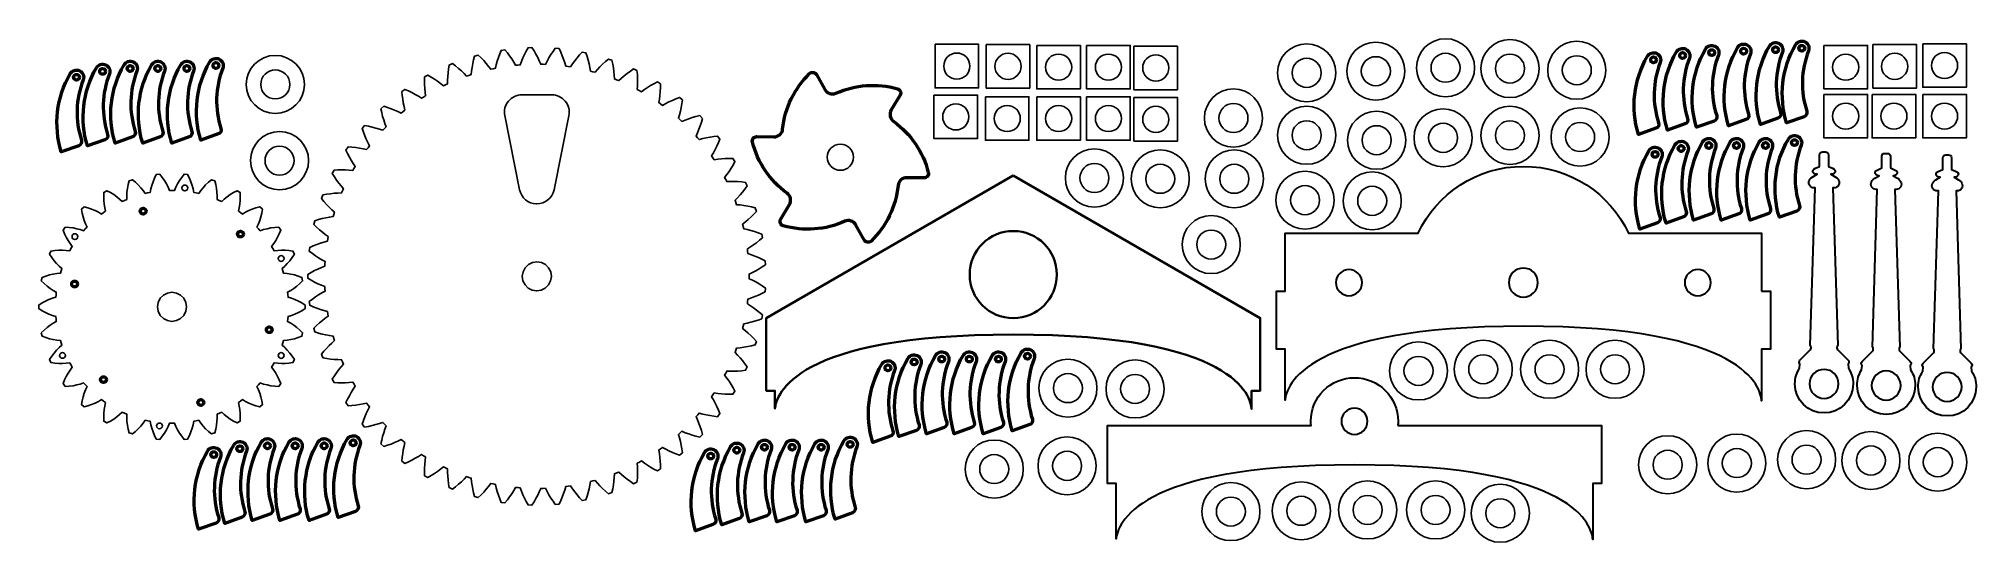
# Model space of a CAD drawing. Header units: inches. Extents: x 0 to 667, y 0 to 173.
import ezdxf

# ---------------------------------------------------------------- set-up
doc = ezdxf.new("R2010")
doc.units = ezdxf.units.IN
doc.header["$MEASUREMENT"] = 0
doc.layers.add('Layer 1', color=7, linetype='Continuous')
doc.layers.add('PDF_Visible', color=7, linetype='Continuous')

msp = doc.modelspace()

# ---------------------------------------------------------------- linework, layer by layer
for points in [[(171.07, 15.08), (171.68, 16.23), (172.24, 17.38), (172.74, 18.53), (173.57, 18.55), (174.35, 18.58), (174.92, 17.46), (175.55, 16.34), (176.22, 15.24), (176.95, 14.14), (177.72, 13.05), (179.03, 13.16), (179.6, 14.37), (180.12, 15.58), (180.59, 16.79), (181.01, 18), (181.37, 19.21), (182.19, 19.33), (182.96, 19.45), (183.66, 18.4), (184.42, 17.37), (185.22, 16.35), (186.07, 15.34), (186.97, 14.35), (188.25, 14.62), (188.67, 15.89), (189.05, 17.15), (189.37, 18.41), (189.64, 19.66), (189.86, 20.9), (190.66, 21.11), (191.41, 21.32), (192.23, 20.37), (193.1, 19.43), (194.02, 18.51), (194.98, 17.61), (195.99, 16.73), (197.23, 17.15), (197.5, 18.46), (197.72, 19.76), (197.9, 21.05), (198.02, 22.32), (198.09, 23.58), (198.86, 23.89), (199.58, 24.18), (200.51, 23.33), (201.48, 22.5), (202.5, 21.7), (203.56, 20.92), (204.67, 20.17), (205.85, 20.73), (205.97, 22.07), (206.03, 23.38), (206.05, 24.68), (206.02, 25.96), (205.94, 27.21), (206.67, 27.61), (207.36, 27.99), (208.38, 27.25), (209.44, 26.55), (210.55, 25.87), (211.69, 25.22), (212.88, 24.61), (213.99, 25.31), (213.95, 26.64), (213.85, 27.96), (213.72, 29.25), (213.54, 30.52), (213.31, 31.75), (213.99, 32.23), (214.62, 32.69), (215.72, 32.08), (216.86, 31.51), (218.04, 30.96), (219.26, 30.46), (220.51, 29.99), (221.53, 30.81), (221.33, 32.13), (221.08, 33.43), (220.79, 34.69), (220.47, 35.93), (220.09, 37.13), (220.71, 37.69), (221.28, 38.22), (222.45, 37.74), (223.65, 37.31), (224.88, 36.91), (226.15, 36.55), (227.45, 36.23), (228.36, 37.17), (228.01, 38.46), (227.61, 39.72), (227.17, 40.94), (226.7, 42.13), (226.19, 43.28), (226.74, 43.9), (227.24, 44.5), (228.46, 44.16), (229.7, 43.87), (230.97, 43.62), (232.27, 43.41), (233.6, 43.25), (234.4, 44.29), (233.89, 45.53), (233.35, 46.73), (232.77, 47.89), (232.16, 49.02), (231.52, 50.1), (231.99, 50.78), (232.42, 51.43), (233.66, 51.24), (234.93, 51.1), (236.23, 51), (237.54, 50.95), (238.88, 50.95), (239.55, 52.08), (238.9, 53.24), (238.22, 54.37), (237.51, 55.46), (236.77, 56.5), (236, 57.5), (236.38, 58.24), (236.74, 58.94), (238, 58.89), (239.27, 58.9), (240.57, 58.96), (241.88, 59.06), (243.21, 59.22), (243.74, 60.42), (242.96, 61.5), (242.15, 62.54), (241.31, 63.53), (240.46, 64.48), (239.58, 65.38), (239.87, 66.16), (240.14, 66.89), (241.39, 67), (242.66, 67.16), (243.94, 67.37), (245.23, 67.63), (246.53, 67.94), (246.92, 69.19), (246.01, 70.18), (245.08, 71.11), (244.14, 72), (243.18, 72.84), (242.2, 73.63), (242.4, 74.44), (242.58, 75.2), (243.81, 75.45), (245.05, 75.76), (246.3, 76.12), (247.55, 76.53), (248.8, 76.99), (249.04, 78.28), (248.02, 79.15), (246.99, 79.97), (245.94, 80.74), (244.89, 81.47), (243.82, 82.13), (243.92, 82.96), (244.01, 83.73), (245.21, 84.13), (246.4, 84.59), (247.6, 85.09), (248.79, 85.65), (249.98, 86.25), (250.06, 87.56), (248.95, 88.3), (247.83, 89), (246.7, 89.64), (245.57, 90.23), (244.43, 90.77), (244.43, 91.6), (244.43, 92.38), (245.57, 92.92), (246.7, 93.51), (247.83, 94.15), (248.95, 94.84), (250.06, 95.59), (249.98, 96.9), (248.79, 97.5), (247.6, 98.06), (246.4, 98.56), (245.21, 99.01), (244.01, 99.41), (243.92, 100.24), (243.82, 101.01), (244.89, 101.68), (245.94, 102.4), (246.99, 103.17), (248.02, 103.99), (249.04, 104.86), (248.8, 106.15), (247.55, 106.61), (246.3, 107.02), (245.05, 107.38), (243.81, 107.69), (242.58, 107.95), (242.38, 108.76), (242.2, 109.52), (243.18, 110.3), (244.14, 111.15), (245.08, 112.04), (246.01, 112.97), (246.92, 113.95), (246.53, 115.21), (245.23, 115.52), (243.94, 115.78), (242.66, 115.99), (241.39, 116.15), (240.14, 116.25), (239.85, 117.03), (239.58, 117.76), (240.46, 118.66), (241.31, 119.61), (242.15, 120.61), (242.96, 121.65), (243.74, 122.73), (243.21, 123.93), (241.88, 124.08), (240.57, 124.19), (239.27, 124.25), (238, 124.25), (236.74, 124.21), (236.36, 124.95), (236, 125.65), (236.77, 126.64), (237.51, 127.69), (238.22, 128.77), (238.9, 129.9), (239.55, 131.07), (238.88, 132.2), (237.54, 132.19), (236.23, 132.14), (234.93, 132.05), (233.66, 131.9), (232.42, 131.71), (231.96, 132.4), (231.52, 133.05), (232.16, 134.13), (232.77, 135.25), (233.35, 136.42), (233.89, 137.62), (234.4, 138.85), (233.6, 139.9), (232.27, 139.73), (230.97, 139.53), (229.7, 139.28), (228.46, 138.99), (227.24, 138.65), (226.7, 139.28), (226.19, 139.87), (226.7, 141.02), (227.17, 142.21), (227.61, 143.43), (228.01, 144.69), (228.36, 145.98), (227.45, 146.92), (226.15, 146.6), (224.88, 146.24), (223.65, 145.84), (222.45, 145.4), (221.28, 144.93), (220.67, 145.49), (220.09, 146.01), (220.47, 147.22), (220.79, 148.45), (221.08, 149.72), (221.33, 151.01), (221.53, 152.33), (220.51, 153.16), (219.26, 152.69), (218.04, 152.18), (216.86, 151.64), (215.72, 151.07), (214.62, 150.45), (213.95, 150.94), (213.31, 151.39), (213.54, 152.63), (213.72, 153.9), (213.85, 155.19), (213.95, 156.5), (213.99, 157.84), (212.88, 158.54), (211.69, 157.92), (210.55, 157.28), (209.44, 156.6), (208.38, 155.89), (207.36, 155.15), (206.63, 155.56), (205.94, 155.93), (206.02, 157.19), (206.05, 158.47), (206.03, 159.76), (205.97, 161.08), (205.85, 162.41), (204.67, 162.98), (203.56, 162.22), (202.5, 161.45), (201.48, 160.64), (200.51, 159.82), (199.58, 158.96), (198.81, 159.28), (198.09, 159.57), (198.02, 160.83), (197.9, 162.1), (197.72, 163.38), (197.5, 164.68), (197.23, 165.99), (195.99, 166.41), (194.98, 165.54), (194.02, 164.64), (193.1, 163.72), (192.23, 162.78), (191.41, 161.83), (190.61, 162.05), (189.86, 162.25), (189.64, 163.49), (189.37, 164.74), (189.05, 166), (188.67, 167.26), (188.25, 168.53), (186.97, 168.8), (186.07, 167.81), (185.22, 166.8), (184.42, 165.78), (183.66, 164.75), (182.96, 163.7), (182.14, 163.83), (181.37, 163.94), (181.01, 165.14), (180.59, 166.35), (180.12, 167.56), (179.6, 168.77), (179.03, 169.98), (177.72, 170.1), (176.95, 169.01), (176.22, 167.91), (175.55, 166.8), (174.92, 165.69), (174.35, 164.57), (173.52, 164.59), (172.74, 164.61), (172.24, 165.77), (171.68, 166.92), (171.07, 168.06), (170.41, 169.2), (169.7, 170.34), (168.39, 170.3), (167.75, 169.12), (167.16, 167.95), (166.62, 166.77), (166.13, 165.59), (165.7, 164.4), (164.87, 164.33), (164.09, 164.26), (163.46, 165.35), (162.77, 166.42), (162.03, 167.49), (161.24, 168.54), (160.4, 169.59), (159.1, 169.39), (158.61, 168.15), (158.16, 166.91), (157.76, 165.68), (157.42, 164.45), (157.13, 163.22), (156.31, 163.05), (155.55, 162.89), (154.79, 163.89), (153.98, 164.88), (153.11, 165.85), (152.21, 166.8), (151.25, 167.74), (149.98, 167.39), (149.64, 166.1), (149.34, 164.82), (149.09, 163.54), (148.9, 162.28), (148.75, 161.03), (147.96, 160.77), (147.22, 160.52), (146.35, 161.42), (145.43, 162.31), (144.46, 163.17), (143.44, 164.01), (142.38, 164.82), (141.17, 164.33), (140.98, 163.01), (140.83, 161.7), (140.74, 160.4), (140.69, 159.13), (140.7, 157.87), (139.94, 157.51), (139.24, 157.17), (138.26, 157.97), (137.24, 158.74), (136.18, 159.48), (135.07, 160.19), (133.92, 160.88), (132.77, 160.25), (132.74, 158.91), (132.75, 157.59), (132.81, 156.3), (132.92, 155.02), (133.07, 153.77), (132.37, 153.33), (131.71, 152.91), (130.64, 153.59), (129.54, 154.23), (128.39, 154.84), (127.21, 155.42), (125.99, 155.96), (124.92, 155.2), (125.05, 153.87), (125.22, 152.56), (125.43, 151.28), (125.68, 150.03), (125.98, 148.8), (125.33, 148.28), (124.73, 147.79), (123.6, 148.33), (122.42, 148.84), (121.21, 149.31), (119.97, 149.75), (118.69, 150.14), (117.72, 149.26), (118.01, 147.95), (118.33, 146.67), (118.69, 145.43), (119.09, 144.21), (119.53, 143.03), (118.95, 142.44), (118.41, 141.88), (117.22, 142.28), (115.99, 142.65), (114.74, 142.97), (113.45, 143.26), (112.14, 143.5), (111.28, 142.5), (111.71, 141.24), (112.18, 140.01), (112.69, 138.81), (113.23, 137.66), (113.81, 136.54), (113.3, 135.88), (112.83, 135.26), (111.6, 135.52), (110.34, 135.74), (109.05, 135.91), (107.74, 136.04), (106.41, 136.13), (105.68, 135.04), (106.26, 133.83), (106.87, 132.67), (107.51, 131.54), (108.19, 130.46), (108.9, 129.41), (108.47, 128.7), (108.08, 128.03), (106.82, 128.14), (105.55, 128.21), (104.25, 128.23), (102.93, 128.2), (101.6, 128.13), (101, 126.96), (101.72, 125.84), (102.46, 124.75), (103.23, 123.71), (104.03, 122.71), (104.86, 121.76), (104.52, 121), (104.21, 120.28), (102.95, 120.25), (101.67, 120.17), (100.38, 120.03), (99.08, 119.85), (97.76, 119.62), (97.3, 118.39), (98.15, 117.36), (99.02, 116.37), (99.91, 115.42), (100.82, 114.52), (101.76, 113.68), (101.51, 112.89), (101.28, 112.14), (100.04, 111.96), (98.78, 111.72), (97.52, 111.44), (96.24, 111.1), (94.96, 110.72), (94.65, 109.44), (95.62, 108.51), (96.6, 107.63), (97.59, 106.8), (98.6, 106.02), (99.63, 105.29), (99.48, 104.47), (99.34, 103.7), (98.13, 103.37), (96.91, 102.99), (95.69, 102.56), (94.46, 102.08), (93.23, 101.54), (93.08, 100.24), (94.15, 99.43), (95.22, 98.68), (96.31, 97.97), (97.41, 97.31), (98.51, 96.71), (98.46, 95.88), (98.42, 95.1), (97.25, 94.63), (96.08, 94.1), (94.92, 93.53), (93.76, 92.9), (92.6, 92.23), (92.6, 90.92), (93.76, 90.24), (94.92, 89.62), (96.08, 89.04), (97.25, 88.52), (98.42, 88.05), (98.46, 87.22), (98.51, 86.44), (97.41, 85.84), (96.31, 85.18), (95.22, 84.47), (94.15, 83.71), (93.08, 82.91), (93.23, 81.6), (94.46, 81.07), (95.69, 80.59), (96.91, 80.15), (98.13, 79.77), (99.34, 79.45), (99.49, 78.63), (99.63, 77.86), (98.6, 77.13), (97.59, 76.35), (96.6, 75.51), (95.62, 74.63), (94.65, 73.71), (94.96, 72.43), (96.24, 72.05), (97.52, 71.71), (98.78, 71.43), (100.04, 71.19), (101.28, 71.01), (101.52, 70.22), (101.76, 69.47), (100.82, 68.62), (99.91, 67.73), (99.02, 66.78), (98.15, 65.79), (97.3, 64.76), (97.76, 63.53), (99.08, 63.3), (100.38, 63.11), (101.67, 62.98), (102.95, 62.9), (104.21, 62.86), (104.54, 62.1), (104.86, 61.39), (104.03, 60.44), (103.23, 59.44), (102.46, 58.4), (101.72, 57.31), (101, 56.18), (101.6, 55.02), (102.93, 54.94), (104.25, 54.92), (105.55, 54.94), (106.82, 55), (108.08, 55.12), (108.49, 54.4), (108.9, 53.73), (108.19, 52.69), (107.51, 51.61), (106.87, 50.48), (106.26, 49.31), (105.68, 48.11), (106.41, 47.02), (107.74, 47.11), (109.05, 47.23), (110.34, 47.41), (111.6, 47.63), (112.83, 47.89), (113.33, 47.23), (113.81, 46.61), (113.23, 45.49), (112.69, 44.33), (112.18, 43.14), (111.71, 41.91), (111.28, 40.64), (112.14, 39.65), (113.45, 39.89), (114.74, 40.17), (115.99, 40.5), (117.22, 40.86), (118.41, 41.27), (118.98, 40.67), (119.53, 40.11), (119.09, 38.94), (118.69, 37.72), (118.33, 36.48), (118.01, 35.2), (117.72, 33.89), (118.69, 33), (119.97, 33.4), (121.21, 33.84), (122.42, 34.31), (123.6, 34.81), (124.73, 35.36), (125.37, 34.83), (125.98, 34.34), (125.68, 33.12), (125.43, 31.87), (125.22, 30.59), (125.05, 29.28), (124.92, 27.95), (125.99, 27.18), (127.21, 27.73), (128.39, 28.31), (129.54, 28.92), (130.64, 29.56), (131.71, 30.24), (132.41, 29.79), (133.07, 29.37), (132.92, 28.13), (132.81, 26.85), (132.75, 25.55), (132.74, 24.24), (132.77, 22.9), (133.92, 22.27), (135.07, 22.95), (136.18, 23.67), (137.24, 24.41), (138.26, 25.18), (139.24, 25.97), (139.99, 25.61), (140.7, 25.28), (140.69, 24.02), (140.74, 22.74), (140.83, 21.45), (140.98, 20.14), (141.17, 18.82), (142.38, 18.32), (143.44, 19.14), (144.46, 19.98), (145.43, 20.84), (146.35, 21.73), (147.22, 22.63), (148.01, 22.36), (148.75, 22.12), (148.9, 20.87), (149.09, 19.6), (149.34, 18.33), (149.64, 17.05), (149.98, 15.75), (151.25, 15.41), (152.21, 16.34), (153.11, 17.3), (153.98, 18.27), (154.79, 19.26), (155.55, 20.26), (156.36, 20.08), (157.13, 19.93), (157.42, 18.7), (157.76, 17.47), (158.16, 16.24), (158.61, 15), (159.1, 13.75), (160.4, 13.56), (161.24, 14.6), (162.03, 15.66), (162.77, 16.72), (163.46, 17.8), (164.09, 18.89), (164.92, 18.81), (165.7, 18.74), (166.13, 17.56), (166.62, 16.38), (167.16, 15.2), (167.75, 14.02), (168.39, 12.85), (169.7, 12.81), (170.41, 13.94)], [(308.4, 171.47), (323.4, 171.47), (323.4, 156.47), (308.4, 156.47)], [(326.01, 171.39), (341.01, 171.39), (341.01, 156.39), (326.01, 156.39)], [(343.42, 171.11), (358.42, 171.11), (358.42, 156.11), (343.42, 156.11)], [(360.56, 171.11), (375.56, 171.11), (375.56, 156.11), (360.56, 156.11)], [(376.85, 170.83), (391.85, 170.83), (391.85, 155.83), (376.85, 155.83)], [(614.25, 171.1), (629.25, 171.1), (629.25, 156.1), (614.25, 156.1)], [(631.11, 171.38), (646.11, 171.38), (646.11, 156.38), (631.11, 156.38)], [(648.27, 171.67), (663.27, 171.67), (663.27, 156.67), (648.27, 156.67)], [(308.04, 153.99), (323.04, 153.99), (323.04, 138.99), (308.04, 138.99)], [(325.73, 153.42), (340.73, 153.42), (340.73, 138.42), (325.73, 138.42)], [(343.42, 153.42), (358.42, 153.42), (358.42, 138.42), (343.42, 138.42)], [(360.56, 153.42), (375.56, 153.42), (375.56, 138.42), (360.56, 138.42)], [(614.25, 154.24), (629.25, 154.24), (629.25, 139.24), (614.25, 139.24)], [(630.83, 154.24), (645.83, 154.24), (645.83, 139.24), (630.83, 139.24)], [(648.27, 154.24), (663.27, 154.24), (663.27, 139.24), (648.27, 139.24)], [(376.85, 153.14), (391.85, 153.14), (391.85, 138.14), (376.85, 138.14)], [(89.33, 83.04), (88.16, 83.59), (86.98, 84.04), (85.8, 84.39), (85.72, 85.29), (85.62, 86.14), (86.7, 86.73), (87.75, 87.42), (88.79, 88.2), (89.8, 89.06), (90.79, 90.01), (90.54, 91.2), (89.25, 91.66), (87.97, 92.04), (86.71, 92.33), (85.46, 92.53), (84.24, 92.63), (83.97, 93.49), (83.7, 94.3), (84.63, 95.1), (85.52, 95.99), (86.37, 96.97), (87.18, 98.03), (87.95, 99.16), (87.46, 100.27), (86.1, 100.46), (84.77, 100.56), (83.48, 100.58), (82.21, 100.52), (81, 100.36), (80.55, 101.15), (80.12, 101.88), (80.86, 102.86), (81.55, 103.92), (82.18, 105.05), (82.75, 106.26), (83.27, 107.52), (82.56, 108.5), (81.19, 108.4), (79.87, 108.23), (78.6, 107.98), (77.38, 107.66), (76.22, 107.25), (75.62, 107.93), (75.04, 108.56), (75.57, 109.67), (76.02, 110.85), (76.4, 112.09), (76.71, 113.38), (76.95, 114.73), (76.05, 115.54), (74.74, 115.16), (73.48, 114.71), (72.29, 114.21), (71.16, 113.64), (70.11, 113), (69.39, 113.53), (68.69, 114.03), (68.97, 115.22), (69.17, 116.47), (69.28, 117.76), (69.32, 119.1), (69.27, 120.46), (68.22, 121.07), (67.02, 120.42), (65.88, 119.73), (64.82, 118.98), (63.84, 118.19), (62.94, 117.35), (62.12, 117.72), (61.34, 118.06), (61.37, 119.29), (61.3, 120.55), (61.14, 121.84), (60.9, 123.15), (60.57, 124.48), (59.42, 124.85), (58.37, 123.97), (57.41, 123.05), (56.52, 122.1), (55.73, 121.12), (55.03, 120.11), (54.15, 120.31), (53.31, 120.48), (53.08, 121.68), (52.75, 122.9), (52.33, 124.13), (51.82, 125.36), (51.23, 126.59), (50.02, 126.72), (49.18, 125.64), (48.43, 124.54), (47.76, 123.43), (47.18, 122.3), (46.71, 121.17), (45.81, 121.18), (44.96, 121.17), (44.48, 122.3), (43.91, 123.43), (43.24, 124.54), (42.48, 125.64), (41.65, 126.72), (40.44, 126.59), (39.84, 125.36), (39.33, 124.13), (38.91, 122.9), (38.58, 121.68), (38.35, 120.48), (37.47, 120.3), (36.64, 120.11), (35.94, 121.12), (35.14, 122.1), (34.26, 123.05), (33.29, 123.97), (32.25, 124.85), (31.09, 124.48), (30.77, 123.15), (30.52, 121.84), (30.36, 120.55), (30.3, 119.29), (30.33, 118.06), (29.5, 117.7), (28.72, 117.35), (27.83, 118.19), (26.85, 118.98), (25.78, 119.73), (24.65, 120.42), (23.44, 121.07), (22.39, 120.46), (22.35, 119.1), (22.38, 117.76), (22.5, 116.47), (22.69, 115.22), (22.97, 114.03), (22.24, 113.51), (21.55, 113), (20.51, 113.64), (19.38, 114.21), (18.18, 114.71), (16.93, 115.16), (15.62, 115.54), (14.71, 114.73), (14.96, 113.38), (15.27, 112.09), (15.65, 110.85), (16.1, 109.67), (16.62, 108.56), (16.01, 107.89), (15.45, 107.25), (14.29, 107.66), (13.07, 107.98), (11.79, 108.23), (10.47, 108.4), (9.11, 108.5), (8.4, 107.52), (8.91, 106.26), (9.49, 105.05), (10.12, 103.92), (10.8, 102.86), (11.55, 101.88), (11.09, 101.11), (10.67, 100.36), (9.45, 100.52), (8.19, 100.58), (6.89, 100.56), (5.56, 100.46), (4.21, 100.27), (3.72, 99.16), (4.48, 98.03), (5.29, 96.97), (6.15, 95.99), (7.04, 95.1), (7.97, 94.3), (7.68, 93.44), (7.43, 92.63), (6.2, 92.53), (4.96, 92.33), (3.69, 92.04), (2.41, 91.66), (1.13, 91.2), (0.88, 90.01), (1.86, 89.06), (2.87, 88.2), (3.91, 87.42), (4.97, 86.73), (6.05, 86.14), (5.94, 85.24), (5.86, 84.39), (4.69, 84.04), (3.51, 83.59), (2.33, 83.04), (1.16, 82.4), (0, 81.68), (0, 80.47), (1.16, 79.75), (2.33, 79.11), (3.51, 78.56), (4.69, 78.11), (5.86, 77.75), (5.95, 76.86), (6.05, 76.01), (4.97, 75.42), (3.91, 74.73), (2.87, 73.95), (1.86, 73.08), (0.88, 72.14), (1.13, 70.95), (2.41, 70.49), (3.69, 70.11), (4.96, 69.82), (6.2, 69.62), (7.43, 69.52), (7.7, 68.66), (7.97, 67.85), (7.04, 67.05), (6.15, 66.15), (5.29, 65.17), (4.48, 64.12), (3.72, 62.99), (4.21, 61.88), (5.56, 61.69), (6.89, 61.59), (8.19, 61.56), (9.45, 61.63), (10.67, 61.78), (11.11, 61), (11.55, 60.27), (10.8, 59.29), (10.12, 58.23), (9.49, 57.09), (8.91, 55.89), (8.4, 54.62), (9.11, 53.64), (10.47, 53.74), (11.79, 53.92), (13.07, 54.16), (14.29, 54.49), (15.45, 54.9), (16.04, 54.22), (16.62, 53.59), (16.1, 52.48), (15.65, 51.3), (15.27, 50.06), (14.96, 48.76), (14.71, 47.42), (15.62, 46.61), (16.93, 46.99), (18.18, 47.43), (19.38, 47.94), (20.51, 48.51), (21.55, 49.15), (22.28, 48.61), (22.97, 48.12), (22.69, 46.92), (22.5, 45.68), (22.38, 44.38), (22.35, 43.05), (22.39, 41.68), (23.44, 41.08), (24.65, 41.72), (25.78, 42.42), (26.85, 43.16), (27.83, 43.96), (28.72, 44.8), (29.54, 44.42), (30.33, 44.09), (30.3, 42.86), (30.36, 41.6), (30.52, 40.31), (30.77, 39), (31.09, 37.67), (32.25, 37.3), (33.29, 38.18), (34.26, 39.1), (35.14, 40.04), (35.94, 41.02), (36.64, 42.03), (37.52, 41.84), (38.35, 41.67), (38.58, 40.46), (38.91, 39.24), (39.33, 38.02), (39.84, 36.79), (40.44, 35.56), (41.65, 35.43), (42.48, 36.51), (43.24, 37.61), (43.91, 38.72), (44.48, 39.84), (44.96, 40.98), (45.86, 40.97), (46.71, 40.98), (47.18, 39.84), (47.76, 38.72), (48.43, 37.61), (49.18, 36.51), (50.02, 35.43), (51.23, 35.56), (51.82, 36.79), (52.33, 38.02), (52.75, 39.24), (53.08, 40.46), (53.31, 41.67), (54.19, 41.85), (55.03, 42.03), (55.73, 41.02), (56.52, 40.04), (57.41, 39.1), (58.37, 38.18), (59.42, 37.3), (60.57, 37.67), (60.9, 39), (61.14, 40.31), (61.3, 41.6), (61.37, 42.86), (61.34, 44.09), (62.17, 44.44), (62.94, 44.8), (63.84, 43.96), (64.82, 43.16), (65.88, 42.42), (67.02, 41.72), (68.22, 41.08), (69.27, 41.68), (69.32, 43.05), (69.28, 44.38), (69.17, 45.68), (68.97, 46.92), (68.69, 48.12), (69.43, 48.64), (70.11, 49.15), (71.16, 48.51), (72.29, 47.94), (73.48, 47.43), (74.74, 46.99), (76.05, 46.61), (76.95, 47.42), (76.71, 48.76), (76.4, 50.06), (76.02, 51.3), (75.57, 52.48), (75.04, 53.59), (75.65, 54.25), (76.22, 54.9), (77.38, 54.49), (78.6, 54.16), (79.87, 53.92), (81.19, 53.74), (82.56, 53.64), (83.27, 54.62), (82.75, 55.89), (82.18, 57.09), (81.55, 58.23), (80.86, 59.29), (80.12, 60.27), (80.58, 61.04), (81, 61.78), (82.21, 61.63), (83.48, 61.56), (84.77, 61.59), (86.1, 61.69), (87.46, 61.88), (87.95, 62.99), (87.18, 64.12), (86.37, 65.17), (85.52, 66.15), (84.63, 67.05), (83.7, 67.85), (83.98, 68.7), (84.24, 69.52), (85.46, 69.62), (86.71, 69.82), (87.97, 70.11), (89.25, 70.49), (90.54, 70.95), (90.79, 72.14), (89.8, 73.08), (88.79, 73.95), (87.75, 74.73), (86.7, 75.42), (85.62, 76.01), (85.72, 76.9), (85.8, 77.75), (86.98, 78.11), (88.16, 78.56), (89.33, 79.11), (90.5, 79.75), (91.67, 80.47), (91.67, 81.68), (90.5, 82.4)], [(168.42, 87.55), (167.32, 88.66), (166.62, 90.06), (166.38, 91.6), (166.64, 93.15), (167.35, 94.54), (168.47, 95.64), (169.87, 96.34), (171.41, 96.57), (172.96, 96.32), (174.35, 95.6), (175.44, 94.49), (176.15, 93.09), (176.38, 91.54), (176.13, 90), (175.41, 88.61), (174.3, 87.51), (172.9, 86.81), (171.35, 86.57), (169.81, 86.83)], [(49.88, 78.13), (48.77, 77.03), (47.38, 76.32), (45.83, 76.07), (44.29, 76.32), (42.89, 77.03), (41.79, 78.13), (41.08, 79.53), (40.83, 81.07), (41.08, 82.62), (41.79, 84.01), (42.89, 85.12), (44.29, 85.83), (45.83, 86.07), (47.38, 85.83), (48.77, 85.12), (49.88, 84.01), (50.59, 82.62), (50.83, 81.07), (50.59, 79.53)]]:
    msp.add_lwpolyline(points, close=True)
msp.add_lwpolyline([(171.41, 116.58), (171.3, 116.58, -0.35785), (165.42, 121.41), (160.36, 146.92, -0.473032), (166.25, 154.09), (176.52, 154.08, -0.47304), (182.4, 146.9), (177.3, 121.4, -0.35763)], format="xyb", close=True)
for centre, radius in [((484.06, 163.4), 10), ((81.39, 157.66), 10), ((315.9, 163.97), 4.5), ((333.51, 163.89), 4.5), ((350.92, 163.61), 4.5), ((368.06, 163.61), 4.5), ((384.35, 163.33), 4.5), ((436.28, 161.66), 10), ((460.07, 162.22), 10), ((460.07, 162.22), 5), ((484.06, 163.4), 5), ((506.22, 163.12), 10), ((506.22, 163.12), 5), ((529.22, 162.55), 10), ((529.22, 162.55), 5), ((621.75, 163.6), 4.5), ((638.61, 163.88), 4.5), ((655.77, 164.17), 4.5), ((81.39, 157.66), 5), ((436.28, 161.66), 5), ((411.08, 146.09), 10), ((315.54, 146.49), 4.5), ((333.23, 145.92), 4.5), ((350.92, 145.92), 4.5), ((368.06, 145.92), 4.5), ((384.35, 145.64), 4.5), ((411.08, 146.09), 5), ((436.28, 140.15), 10), ((460.35, 138.45), 10), ((483.21, 139.27), 10), ((506.22, 140.12), 10), ((530.36, 139.55), 10), ((621.75, 146.74), 4.5), ((638.33, 146.74), 4.5), ((655.77, 146.74), 4.5), ((82.85, 131.42), 10), ((436.28, 140.15), 5), ((460.35, 138.45), 5), ((483.21, 139.27), 5), ((506.22, 140.12), 5), ((530.36, 139.55), 5), ((82.85, 131.42), 5), ((275.83, 132.59), 4.5), ((363.24, 125.44), 10), ((385.89, 125.16), 10), ((411.37, 125.16), 10), ((363.24, 125.44), 5), ((385.89, 125.16), 5), ((411.37, 125.16), 5), ((435.72, 117.8), 10), ((458.83, 117.57), 10), ((50.25, 122.01), 1), ((435.72, 117.8), 5), ((458.83, 117.57), 5), ((403.44, 102.52), 10), ((403.44, 102.52), 5), ((12.45, 105.25), 1), ((83.42, 97.7), 1), ((474.76, 59.01), 10), ((497.02, 59.57), 10), ((519.85, 59.57), 10), ((542.39, 59.57), 10), ((8.16, 64.35), 1), ((83.41, 64.31), 1), ((354.13, 53.08), 10), ((377.23, 52.8), 10), ((474.76, 59.01), 5), ((497.02, 59.57), 5), ((519.85, 59.57), 5), ((542.39, 59.57), 5), ((354.13, 53.08), 5), ((377.23, 52.8), 5), ((41.53, 40.07), 1), ((328.77, 25.21), 10), ((353.84, 26.33), 10), ((560.5, 26.7), 10), ((584.28, 27.27), 10), ((608.28, 28.45), 10), ((608.28, 28.45), 5), ((630.43, 28.16), 10), ((653.44, 27.59), 10), ((328.77, 25.21), 5), ((353.84, 26.33), 5), ((560.5, 26.7), 5), ((584.28, 27.27), 5), ((630.43, 28.16), 5), ((653.44, 27.59), 5), ((410.2, 10.56), 10), ((434.43, 10.84), 10), ((457.25, 11.13), 10), ((480.64, 11.13), 10), ((410.2, 10.56), 5), ((434.43, 10.84), 5), ((457.25, 11.13), 5), ((480.64, 11.13), 5), ((502.9, 10), 10), ((502.9, 10), 5)]:
    msp.add_circle(centre, radius)
at = {"layer": 'Layer 1', "color": 7, "lineweight": 30, "true_color": 0xffffff}
for points, knots in [([(622.71, 59.91), (622.71, 59.91), (622.55, 61.35), (622.55, 61.35), (622.94, 61.73), (622.94, 62.37), (622.55, 62.76), (622.55, 62.76), (619.02, 66.3), (619.02, 66.3), (618.63, 66.68), (618.63, 67.32), (619.02, 67.71), (619.02, 67.71), (617.33, 122.05), (617.33, 122.05), (617.92, 121.93), (618.51, 122.08), (618.99, 122.55), (619.96, 123.53), (619.6, 125.02), (618.18, 125.87), (618.18, 125.87), (616.69, 126.76), (616.69, 126.76), (617.07, 126.73), (617.45, 126.82), (617.76, 127.04), (618.47, 127.57), (618.21, 128.38), (617.16, 128.84), (617.16, 128.84), (615.79, 129.44), (615.79, 129.44), (615.79, 129.44), (615.79, 133.47), (615.79, 133.47), (615.79, 134.02), (615.34, 134.47), (614.79, 134.47), (614.79, 134.47), (613.79, 134.47), (613.79, 134.47), (613.24, 134.47), (612.79, 134.02), (612.79, 133.47), (612.79, 133.47), (612.79, 129.44), (612.79, 129.44), (612.79, 129.44), (611.41, 128.84), (611.41, 128.84), (610.36, 128.38), (610.1, 127.57), (610.81, 127.04), (611.12, 126.82), (611.5, 126.73), (611.88, 126.76), (611.88, 126.76), (610.39, 125.87), (610.39, 125.87), (608.97, 125.02), (608.61, 123.53), (609.58, 122.55), (610.06, 122.08), (610.66, 121.93), (611.24, 122.05), (611.24, 122.05), (609.55, 67.71), (609.55, 67.71), (609.94, 67.32), (609.94, 66.68), (609.55, 66.3), (609.55, 66.3), (606.02, 62.76), (606.02, 62.76), (605.63, 62.37), (605.63, 61.73), (606.02, 61.35), (606.02, 61.35), (605.86, 59.91), (605.86, 59.91), (604.87, 58.36), (604.29, 56.51), (604.29, 54.53), (604.29, 49), (608.76, 44.53), (614.29, 44.53), (619.81, 44.53), (624.29, 49), (624.29, 54.53), (624.29, 56.51), (623.71, 58.36), (622.71, 59.91)], [0, 0, 0, 0, 1, 1, 1, 2, 2, 2, 3, 3, 3, 4, 4, 4, 5, 5, 5, 6, 6, 6, 7, 7, 7, 8, 8, 8, 9, 9, 9, 10, 10, 10, 11, 11, 11, 12, 12, 12, 13, 13, 13, 14, 14, 14, 15, 15, 15, 16, 16, 16, 17, 17, 17, 18, 18, 18, 19, 19, 19, 20, 20, 20, 21, 21, 21, 22, 22, 22, 23, 23, 23, 24, 24, 24, 25, 25, 25, 26, 26, 26, 27, 27, 27, 28, 28, 28, 29, 29, 29, 30, 30, 30, 31, 31, 31, 31]), ([(644.09, 59.38), (644.09, 59.38), (643.94, 60.81), (643.94, 60.81), (644.33, 61.2), (644.33, 61.83), (643.94, 62.22), (643.94, 62.22), (640.4, 65.76), (640.4, 65.76), (640.01, 66.15), (640.01, 66.78), (640.4, 67.17), (640.4, 67.17), (638.71, 121.52), (638.71, 121.52), (639.3, 121.39), (639.9, 121.54), (640.37, 122.02), (641.34, 122.99), (640.98, 124.48), (639.57, 125.33), (639.57, 125.33), (638.08, 126.22), (638.08, 126.22), (638.46, 126.2), (638.83, 126.28), (639.14, 126.51), (639.86, 127.03), (639.59, 127.84), (638.55, 128.3), (638.55, 128.3), (637.17, 128.91), (637.17, 128.91), (637.17, 128.91), (637.17, 132.93), (637.17, 132.93), (637.17, 133.48), (636.72, 133.93), (636.17, 133.93), (636.17, 133.93), (635.17, 133.93), (635.17, 133.93), (634.62, 133.93), (634.17, 133.48), (634.17, 132.93), (634.17, 132.93), (634.17, 128.91), (634.17, 128.91), (634.17, 128.91), (632.79, 128.3), (632.79, 128.3), (631.75, 127.84), (631.48, 127.03), (632.2, 126.51), (632.5, 126.28), (632.88, 126.2), (633.26, 126.22), (633.26, 126.22), (631.77, 125.33), (631.77, 125.33), (630.36, 124.48), (629.99, 122.99), (630.97, 122.02), (631.44, 121.54), (632.04, 121.39), (632.63, 121.52), (632.63, 121.52), (630.94, 67.17), (630.94, 67.17), (631.33, 66.78), (631.33, 66.15), (630.94, 65.76), (630.94, 65.76), (627.4, 62.22), (627.4, 62.22), (627.01, 61.83), (627.01, 61.2), (627.4, 60.81), (627.4, 60.81), (627.24, 59.38), (627.24, 59.38), (626.25, 57.82), (625.67, 55.97), (625.67, 53.99), (625.67, 48.47), (630.15, 43.99), (635.67, 43.99), (641.19, 43.99), (645.67, 48.47), (645.67, 53.99), (645.67, 55.97), (645.09, 57.82), (644.09, 59.38)], [0, 0, 0, 0, 1, 1, 1, 2, 2, 2, 3, 3, 3, 4, 4, 4, 5, 5, 5, 6, 6, 6, 7, 7, 7, 8, 8, 8, 9, 9, 9, 10, 10, 10, 11, 11, 11, 12, 12, 12, 13, 13, 13, 14, 14, 14, 15, 15, 15, 16, 16, 16, 17, 17, 17, 18, 18, 18, 19, 19, 19, 20, 20, 20, 21, 21, 21, 22, 22, 22, 23, 23, 23, 24, 24, 24, 25, 25, 25, 26, 26, 26, 27, 27, 27, 28, 28, 28, 29, 29, 29, 30, 30, 30, 31, 31, 31, 31]), ([(665.09, 58.88), (665.09, 58.88), (664.94, 60.31), (664.94, 60.31), (665.33, 60.7), (665.33, 61.33), (664.94, 61.72), (664.94, 61.72), (661.4, 65.26), (661.4, 65.26), (661.01, 65.65), (661.01, 66.28), (661.4, 66.67), (661.4, 66.67), (659.71, 121.02), (659.71, 121.02), (660.3, 120.89), (660.9, 121.04), (661.37, 121.52), (662.34, 122.49), (661.98, 123.98), (660.57, 124.83), (660.57, 124.83), (659.08, 125.72), (659.08, 125.72), (659.46, 125.7), (659.83, 125.78), (660.14, 126.01), (660.86, 126.53), (660.59, 127.34), (659.55, 127.8), (659.55, 127.8), (658.17, 128.41), (658.17, 128.41), (658.17, 128.41), (658.17, 132.43), (658.17, 132.43), (658.17, 132.98), (657.72, 133.43), (657.17, 133.43), (657.17, 133.43), (656.17, 133.43), (656.17, 133.43), (655.62, 133.43), (655.17, 132.98), (655.17, 132.43), (655.17, 132.43), (655.17, 128.41), (655.17, 128.41), (655.17, 128.41), (653.79, 127.8), (653.79, 127.8), (652.75, 127.34), (652.48, 126.53), (653.2, 126.01), (653.5, 125.78), (653.88, 125.7), (654.26, 125.72), (654.26, 125.72), (652.77, 124.83), (652.77, 124.83), (651.36, 123.98), (650.99, 122.49), (651.97, 121.52), (652.44, 121.04), (653.04, 120.89), (653.63, 121.02), (653.63, 121.02), (651.94, 66.67), (651.94, 66.67), (652.33, 66.28), (652.33, 65.65), (651.94, 65.26), (651.94, 65.26), (648.4, 61.72), (648.4, 61.72), (648.01, 61.33), (648.01, 60.7), (648.4, 60.31), (648.4, 60.31), (648.24, 58.88), (648.24, 58.88), (647.25, 57.32), (646.67, 55.47), (646.67, 53.49), (646.67, 47.97), (651.15, 43.49), (656.67, 43.49), (662.19, 43.49), (666.67, 47.97), (666.67, 53.49), (666.67, 55.47), (666.09, 57.32), (665.09, 58.88)], [0, 0, 0, 0, 1, 1, 1, 2, 2, 2, 3, 3, 3, 4, 4, 4, 5, 5, 5, 6, 6, 6, 7, 7, 7, 8, 8, 8, 9, 9, 9, 10, 10, 10, 11, 11, 11, 12, 12, 12, 13, 13, 13, 14, 14, 14, 15, 15, 15, 16, 16, 16, 17, 17, 17, 18, 18, 18, 19, 19, 19, 20, 20, 20, 21, 21, 21, 22, 22, 22, 23, 23, 23, 24, 24, 24, 25, 25, 25, 26, 26, 26, 27, 27, 27, 28, 28, 28, 29, 29, 29, 30, 30, 30, 31, 31, 31, 31]), ([(592.83, 86.49), (592.83, 86.49), (592.83, 106.49), (592.83, 106.49), (592.83, 106.49), (547.03, 106.49), (547.03, 106.49), (540.62, 120.05), (526.83, 129.43), (510.84, 129.43), (494.85, 129.43), (481.06, 120.05), (474.66, 106.49), (474.66, 106.49), (428.83, 106.49), (428.83, 106.49), (428.83, 106.49), (428.83, 86.49), (428.83, 86.49), (428.83, 86.49), (425.84, 86.49), (425.84, 86.49), (425.84, 86.49), (425.84, 66.49), (425.84, 66.49), (425.84, 66.49), (428.83, 66.49), (428.83, 66.49), (428.83, 66.49), (428.83, 48.94), (428.83, 48.94), (429.25, 53.6), (435.34, 74.42), (510.83, 74.42), (587.45, 74.42), (592.57, 52.97), (592.83, 48.74), (592.83, 48.74), (592.83, 66.49), (592.83, 66.49), (592.83, 66.49), (595.84, 66.49), (595.84, 66.49), (595.84, 66.49), (595.84, 86.49), (595.84, 86.49), (595.84, 86.49), (592.83, 86.49), (592.83, 86.49)], [0, 0, 0, 0, 1, 1, 1, 2, 2, 2, 3, 3, 3, 4, 4, 4, 5, 5, 5, 6, 6, 6, 7, 7, 7, 8, 8, 8, 9, 9, 9, 10, 10, 10, 11, 11, 11, 12, 12, 12, 13, 13, 13, 14, 14, 14, 15, 15, 15, 16, 16, 16, 16]), ([(450.84, 84.92), (448.35, 84.92), (446.34, 86.94), (446.34, 89.42), (446.34, 91.91), (448.35, 93.92), (450.84, 93.92), (453.32, 93.92), (455.34, 91.91), (455.34, 89.42), (455.34, 86.94), (453.32, 84.92), (450.84, 84.92)], [0, 0, 0, 0, 1, 1, 1, 2, 2, 2, 3, 3, 3, 4, 4, 4, 4]), ([(510.84, 84.42), (510.84, 84.42), (510.84, 84.42), (510.84, 84.42), (510.84, 84.42), (510.84, 84.42), (510.84, 84.42), (508.07, 84.42), (505.84, 86.66), (505.84, 89.42), (505.84, 92.19), (508.07, 94.42), (510.84, 94.42), (510.84, 94.42), (510.84, 94.42), (510.84, 94.42), (510.84, 94.42), (510.84, 94.42), (510.84, 94.42), (513.6, 94.42), (515.84, 92.19), (515.84, 89.42), (515.84, 86.66), (513.6, 84.42), (510.84, 84.42)], [0, 0, 0, 0, 1, 1, 1, 2, 2, 2, 3, 3, 3, 4, 4, 4, 5, 5, 5, 6, 6, 6, 7, 7, 7, 8, 8, 8, 8]), ([(570.84, 84.92), (568.35, 84.92), (566.34, 86.94), (566.34, 89.42), (566.34, 91.91), (568.35, 93.92), (570.84, 93.92), (573.32, 93.92), (575.34, 91.91), (575.34, 89.42), (575.34, 86.94), (573.32, 84.92), (570.84, 84.92)], [0, 0, 0, 0, 1, 1, 1, 2, 2, 2, 3, 3, 3, 4, 4, 4, 4]), ([(467.66, 40.26), (467.7, 40.72), (467.72, 41.19), (467.72, 41.67), (467.72, 49.95), (461.01, 56.67), (452.72, 56.67), (444.44, 56.67), (437.72, 49.95), (437.72, 41.67), (437.72, 41.19), (437.75, 40.72), (437.79, 40.26), (437.79, 40.26), (367.72, 40.26), (367.72, 40.26), (367.72, 40.26), (367.72, 20.26), (367.72, 20.26), (367.72, 20.26), (370.72, 20.26), (370.72, 20.26), (370.72, 20.26), (370.72, 1.18), (370.72, 1.18), (371.14, 5.84), (377.24, 26.67), (452.72, 26.67), (529.34, 26.67), (534.46, 5.21), (534.72, 0.98), (534.72, 0.98), (534.72, 20.26), (534.72, 20.26), (534.72, 20.26), (537.72, 20.26), (537.72, 20.26), (537.72, 20.26), (537.72, 40.26), (537.72, 40.26), (537.72, 40.26), (467.66, 40.26), (467.66, 40.26)], [0, 0, 0, 0, 1, 1, 1, 2, 2, 2, 3, 3, 3, 4, 4, 4, 5, 5, 5, 6, 6, 6, 7, 7, 7, 8, 8, 8, 9, 9, 9, 10, 10, 10, 11, 11, 11, 12, 12, 12, 13, 13, 13, 14, 14, 14, 14]), ([(614.29, 49.53), (611.52, 49.53), (609.29, 51.77), (609.29, 54.53), (609.29, 57.29), (611.52, 59.53), (614.29, 59.53), (617.05, 59.53), (619.29, 57.29), (619.29, 54.53), (619.29, 51.77), (617.05, 49.53), (614.29, 49.53)], [0, 0, 0, 0, 1, 1, 1, 2, 2, 2, 3, 3, 3, 4, 4, 4, 4]), ([(635.67, 48.99), (632.91, 48.99), (630.67, 51.23), (630.67, 53.99), (630.67, 56.75), (632.91, 58.99), (635.67, 58.99), (638.43, 58.99), (640.67, 56.75), (640.67, 53.99), (640.67, 51.23), (638.43, 48.99), (635.67, 48.99)], [0, 0, 0, 0, 1, 1, 1, 2, 2, 2, 3, 3, 3, 4, 4, 4, 4]), ([(656.67, 48.49), (653.91, 48.49), (651.67, 50.73), (651.67, 53.49), (651.67, 56.25), (653.91, 58.49), (656.67, 58.49), (659.43, 58.49), (661.67, 56.25), (661.67, 53.49), (661.67, 50.73), (659.43, 48.49), (656.67, 48.49)], [0, 0, 0, 0, 1, 1, 1, 2, 2, 2, 3, 3, 3, 4, 4, 4, 4]), ([(452.72, 37.17), (450.24, 37.17), (448.22, 39.18), (448.22, 41.67), (448.22, 44.15), (450.24, 46.17), (452.72, 46.17), (455.21, 46.17), (457.22, 44.15), (457.22, 41.67), (457.22, 39.18), (455.21, 37.17), (452.72, 37.17)], [0, 0, 0, 0, 1, 1, 1, 2, 2, 2, 3, 3, 3, 4, 4, 4, 4])]:
    msp.add_open_spline(points, degree=3, knots=knots, dxfattribs=at)
at = {"layer": 'Layer 1', "color": 7, "lineweight": 35, "true_color": 0xffffff}
for points, knots in [([(335.32, 126.26), (335.32, 126.26), (250.32, 77.18), (250.32, 77.18), (250.32, 77.18), (250.32, 52.18), (250.32, 52.18), (250.32, 52.18), (253.32, 52.18), (253.32, 52.18), (253.32, 52.18), (253.32, 46.04), (253.32, 46.04), (253.74, 50.7), (259.84, 71.53), (335.32, 71.53), (411.94, 71.53), (417.06, 50.07), (417.32, 45.84), (417.32, 45.84), (417.32, 52.18), (417.32, 52.18), (417.32, 52.18), (420.32, 52.18), (420.32, 52.18), (420.32, 52.18), (420.32, 77.18), (420.32, 77.18), (420.32, 77.18), (335.32, 126.26), (335.32, 126.26)], [0, 0, 0, 0, 1, 1, 1, 2, 2, 2, 3, 3, 3, 4, 4, 4, 5, 5, 5, 6, 6, 6, 7, 7, 7, 8, 8, 8, 9, 9, 9, 10, 10, 10, 10]), ([(335.32, 77.18), (327.04, 77.18), (320.32, 83.9), (320.32, 92.18), (320.32, 100.47), (327.04, 107.18), (335.32, 107.18), (343.61, 107.18), (350.32, 100.47), (350.32, 92.18), (350.32, 83.9), (343.61, 77.18), (335.32, 77.18)], [0, 0, 0, 0, 1, 1, 1, 2, 2, 2, 3, 3, 3, 4, 4, 4, 4])]:
    msp.add_open_spline(points, degree=3, knots=knots, dxfattribs=at)
at = {"layer": 'PDF_Visible', "lineweight": 50}
for points in [[(557.36, 144.42, -0.40573), (556.44, 142.55), (550.42, 140.4, -0.208648), (553.51, 167.35, -0.925253), (557.95, 165.22, 0.172579)], [(567.36, 145.92, -0.40573), (566.44, 144.05), (560.42, 141.9, -0.208648), (563.51, 168.85, -0.925253), (567.95, 166.72, 0.172579)], [(577.36, 146.92, -0.40573), (576.44, 145.05), (570.42, 142.9, -0.208648), (573.51, 169.85, -0.925253), (577.95, 167.72, 0.172579)], [(588.36, 147.42, -0.40573), (587.44, 145.55), (581.42, 143.4, -0.208648), (584.51, 170.35, -0.925253), (588.95, 168.22, 0.172579)], [(599.36, 147.92, -0.40573), (598.44, 146.05), (592.42, 143.9, -0.208648), (595.51, 170.85, -0.925253), (599.95, 168.72, 0.172579)], [(608.36, 148.42, -0.40573), (607.44, 146.55), (601.42, 144.4, -0.208648), (604.51, 171.35, -0.925253), (608.95, 169.22, 0.172579)], [(14.7, 138.44, -0.40573), (13.77, 136.57), (7.76, 134.42, -0.208648), (10.85, 161.37, -0.925253), (15.29, 159.24, 0.172579)], [(23.7, 140.47, -0.40573), (22.77, 138.6), (16.76, 136.46, -0.208648), (19.85, 163.4, -0.925253), (24.29, 161.27, 0.172579)], [(33.2, 141.47, -0.40573), (32.27, 139.6), (26.26, 137.46, -0.208648), (29.35, 164.4, -0.925253), (33.79, 162.27, 0.172579)], [(42.7, 141.47, -0.40573), (41.77, 139.6), (35.76, 137.46, -0.208648), (38.85, 164.4, -0.925253), (43.29, 162.27, 0.172579)], [(52.7, 141.47, -0.40573), (51.77, 139.6), (45.76, 137.46, -0.208648), (48.85, 164.4, -0.925253), (53.29, 162.27, 0.172579)], [(62.7, 142.47, -0.40573), (61.77, 140.6), (55.76, 138.46, -0.208648), (58.85, 165.4, -0.925253), (63.29, 163.27, 0.172579)], [(245.57, 137.82, -0.492738), (247.05, 139.68), (252.95, 139.6, 0.388582), (255.97, 142.29, -0.176407), (265.24, 161.4, -0.492738), (267.59, 161.06), (270.47, 155.91, 0.388607), (274.32, 154.63, -0.176407), (295.5, 156.16, -0.492738), (296.38, 153.95), (293.36, 148.88, 0.388607), (294.18, 144.91, -0.176407), (306.09, 127.33, -0.492738), (304.62, 125.46), (298.72, 125.55, 0.388582), (295.69, 122.85, -0.176407), (286.42, 103.74, -0.492738), (284.07, 104.09), (281.19, 109.24, 0.388612), (277.35, 110.52, -0.176407), (256.16, 108.99, -0.492738), (255.28, 111.2), (258.3, 116.27, 0.388607), (257.48, 120.24, -0.176407)], [(605.86, 115.92, -0.40573), (604.94, 114.05), (598.92, 111.9, -0.208648), (602.01, 138.85, -0.925253), (606.45, 136.72, 0.172579)], [(557.86, 111.89, -0.40573), (556.94, 110.01), (550.92, 107.87, -0.208648), (554.01, 134.82, -0.925253), (558.45, 132.69, 0.172579)], [(566.86, 113.92, -0.40573), (565.94, 112.05), (559.92, 109.9, -0.208648), (563.01, 136.85, -0.925253), (567.45, 134.72, 0.172579)], [(576.36, 114.92, -0.40573), (575.44, 113.05), (569.42, 110.9, -0.208648), (572.51, 137.85, -0.925253), (576.95, 135.72, 0.172579)], [(585.86, 114.92, -0.40573), (584.94, 113.05), (578.92, 110.9, -0.208648), (582.01, 137.85, -0.925253), (586.45, 135.72, 0.172579)], [(595.86, 114.92, -0.40573), (594.94, 113.05), (588.92, 110.9, -0.208648), (592.01, 137.85, -0.925253), (596.45, 135.72, 0.172579)], [(293.91, 38.36, -0.40573), (292.99, 36.49), (286.98, 34.34, -0.208648), (290.06, 61.29, -0.925253), (294.5, 59.16, 0.172579)], [(302.91, 40.4, -0.40573), (301.99, 38.52), (295.98, 36.38, -0.208648), (299.06, 63.33, -0.925253), (303.5, 61.19, 0.172579)], [(312.41, 41.4, -0.40573), (311.49, 39.52), (305.48, 37.38, -0.208648), (308.56, 64.33, -0.925253), (313, 62.19, 0.172579)], [(321.91, 41.4, -0.40573), (320.99, 39.52), (314.98, 37.38, -0.208648), (318.06, 64.33, -0.925253), (322.5, 62.19, 0.172579)], [(331.91, 41.4, -0.40573), (330.99, 39.52), (324.98, 37.38, -0.208648), (328.06, 64.33, -0.925253), (332.5, 62.19, 0.172579)], [(341.91, 42.4, -0.40573), (340.99, 40.52), (334.98, 38.38, -0.208648), (338.06, 65.33, -0.925253), (342.5, 63.19, 0.172579)], [(70.92, 10.53, -0.40573), (70, 8.65), (63.99, 6.51, -0.208648), (67.07, 33.46, -0.925253), (71.51, 31.32, 0.172579)], [(80.42, 11.53, -0.40573), (79.5, 9.65), (73.49, 7.51, -0.208648), (76.57, 34.46, -0.925253), (81.01, 32.32, 0.172579)], [(89.92, 11.53, -0.40573), (89, 9.65), (82.99, 7.51, -0.208648), (86.07, 34.46, -0.925253), (90.51, 32.32, 0.172579)], [(99.92, 11.53, -0.40573), (99, 9.65), (92.99, 7.51, -0.208648), (96.07, 34.46, -0.925253), (100.51, 32.32, 0.172579)], [(109.92, 12.53, -0.40573), (109, 10.65), (102.99, 8.51, -0.208648), (106.07, 35.46, -0.925253), (110.51, 33.32, 0.172579)], [(241.92, 10.03, -0.40573), (241, 8.15), (234.99, 6.01, -0.208648), (238.07, 32.96, -0.925253), (242.51, 30.82, 0.172579)], [(251.42, 11.03, -0.40573), (250.5, 9.15), (244.49, 7.01, -0.208648), (247.57, 33.96, -0.925253), (252.01, 31.82, 0.172579)], [(260.92, 11.03, -0.40573), (260, 9.15), (253.99, 7.01, -0.208648), (257.07, 33.96, -0.925253), (261.51, 31.82, 0.172579)], [(270.92, 11.03, -0.40573), (270, 9.15), (263.99, 7.01, -0.208648), (267.07, 33.96, -0.925253), (271.51, 31.82, 0.172579)], [(280.92, 12.03, -0.40573), (280, 10.15), (273.99, 8.01, -0.208648), (277.07, 34.96, -0.925253), (281.51, 32.82, 0.172579)], [(61.92, 8.49, -0.40573), (61, 6.62), (54.99, 4.47, -0.208648), (58.07, 31.42, -0.925253), (62.51, 29.29, 0.172579)], [(232.92, 7.99, -0.40573), (232, 6.12), (225.99, 3.97, -0.208648), (229.07, 30.92, -0.925253), (233.51, 28.79, 0.172579)]]:
    msp.add_lwpolyline(points, format="xyb", close=True, dxfattribs=at)
for centre in [(555.64, 166.11), (565.64, 167.61), (575.64, 168.61), (586.64, 169.11), (597.64, 169.61), (606.64, 170.11), (12.98, 160.13), (21.98, 162.16), (31.48, 163.16), (40.98, 163.16), (50.98, 163.16), (60.98, 164.16), (556.14, 133.58), (565.14, 135.61), (574.64, 136.61), (584.14, 136.61), (594.14, 136.61), (604.14, 137.61), (35.91, 114.01), (69.4, 106.13), (12.35, 88.94), (79.32, 73.19), (292.2, 60.05), (301.2, 62.09), (310.7, 63.09), (320.2, 63.09), (330.2, 63.09), (340.2, 64.09), (22.27, 56.01), (55.75, 48.14), (78.71, 33.22), (88.21, 33.22), (98.21, 33.22), (108.21, 34.22), (249.71, 32.72), (259.21, 32.72), (269.21, 32.72), (279.21, 33.72), (60.21, 30.18), (69.21, 32.22), (231.21, 29.68), (240.21, 31.72)]:
    msp.add_circle(centre, 1, dxfattribs=at)

doc.saveas('drawing.dxf')
